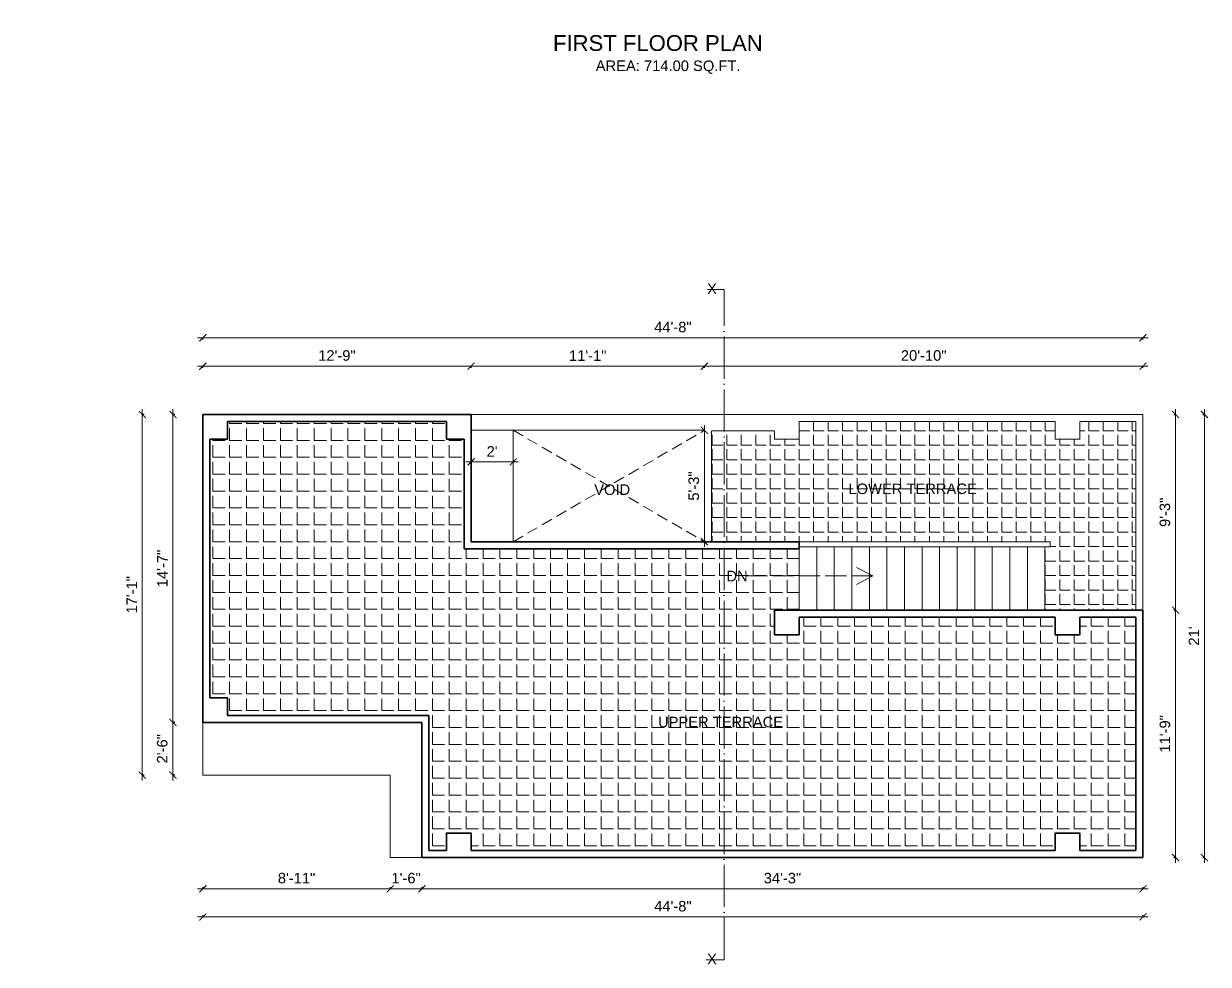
# Model space of a CAD drawing. Header units: inches. Extents: x -12071822 to 12321209, y -1222525 to 1319227.
# Drawn here: x 117804 to 118479, y 45795 to 46331 of the extents above; entities that cross this region are included whole.
import ezdxf

# ---------------------------------------------------------------- set-up
doc = ezdxf.new("R2010")
doc.units = ezdxf.units.IN
doc.header["$MEASUREMENT"] = 0
doc.header["$PDMODE"] = 35
for name, pattern in [('ACAD_ISO02W100', [15, 12, -3]), ('ACAD_ISO04W100', [30, 24, -3, 0, -3]), ('DASHED', [19.05, 12.7, -6.35])]:
    doc.linetypes.add(name, pattern=pattern)
for name, color, linetype, lineweight in [('Dimension', 130, 'Continuous', 9), ('Hatch', 9, 'Continuous', 9), ('Hidden', 254, 'ACAD_ISO02W100', 15), ('SECTION', 7, 'ACAD_ISO04W100', 18), ('Stairs', 61, 'Continuous', 18), ('TEXT', 255, 'Continuous', 35), ('Walls', 11, 'Continuous', 35)]:
    doc.layers.add(name, color=color, linetype=linetype, lineweight=lineweight)
doc.styles.get("Standard").update_dxf_attribs({"font": 'arial.ttf'})
doc.dimstyles.get("Standard").update_dxf_attribs({"dimtxt": 6, "dimasz": 4, "dimexe": 0, "dimexo": 6, "dimgap": 3, "dimtad": 1, "dimdec": 0, "dimzin": 0, "dimdsep": 46, "dimlunit": 4, "dimtxsty": 'Standard', "dimblk": 'ARCHTICK', "dimcen": 0.09, "dimdle": 3, "dimclrd": 256, "dimadec": 0, "dimazin": 0, "dimtfac": 1, "dimtdec": 0, "dimtofl": 0, "dimtmove": 0, "dimatfit": 3, "dimfxl": 1, "dimfxlon": 1, "dimtolj": 1, "dimtzin": 0, "dimlwd": -1, "dimarcsym": 0})

# ---------------------------------------------------------------- blocks, each defined once
blk = doc.blocks.new('_ArchTick')
at = {"color": 0, "linetype": 'ByBlock', "const_width": 0.15}
blk.add_lwpolyline([(-0.5, -0.5), (0.5, 0.5)], dxfattribs=at)
blk = doc.blocks.new('*D2022')
at = {"layer": 'Defpoints', "color": 0, "transparency": 16777216}
for p in [(118058.81, 46136.19), (117906, 46108.66), (118058.81, 46108.66)]:
    blk.add_point(p, dxfattribs=at)
at = {"layer": 'Dimension', "transparency": 16777216}
blk.add_line((117903, 46136.19), (118061.81, 46136.19), dxfattribs=at)
at = {"layer": 'Dimension', "color": 0, "lineweight": -2, "transparency": 16777216}
for p, q in [((117906, 46135.19), (117906, 46136.19)), ((118058.81, 46135.19), (118058.81, 46136.19))]:
    blk.add_line(p, q, dxfattribs=at)
at = {"layer": 'Dimension', "transparency": 16777216, "xscale": 4, "yscale": 4, "zscale": 4, "rotation": 180}
blk.add_blockref('_ArchTick', (117906, 46136.19), dxfattribs=at)
at = {"layer": 'Dimension', "transparency": 16777216, "xscale": 4, "yscale": 4, "zscale": 4}
blk.add_blockref('_ArchTick', (118058.81, 46136.19), dxfattribs=at)
at = {"layer": 'Dimension', "color": 0, "lineweight": -2, "transparency": 16777216, "insert": (117982.4, 46142.26), "char_height": 6, "attachment_point": 5}
blk.add_mtext('\\A1;12\'-9"', dxfattribs=at)
blk = doc.blocks.new('*D2023')
at = {"layer": 'Defpoints', "color": 0, "transparency": 16777216}
for p in [(118191.81, 46136.19), (118058.81, 46108.66), (118191.81, 46099.66)]:
    blk.add_point(p, dxfattribs=at)
at = {"layer": 'Dimension', "transparency": 16777216}
blk.add_line((118055.81, 46136.19), (118194.81, 46136.19), dxfattribs=at)
at = {"layer": 'Dimension', "color": 0, "lineweight": -2, "transparency": 16777216}
for p, q in [((118058.81, 46135.19), (118058.81, 46136.19)), ((118191.81, 46135.19), (118191.81, 46136.19))]:
    blk.add_line(p, q, dxfattribs=at)
at = {"layer": 'Dimension', "transparency": 16777216, "xscale": 4, "yscale": 4, "zscale": 4, "rotation": 180}
blk.add_blockref('_ArchTick', (118058.81, 46136.19), dxfattribs=at)
at = {"layer": 'Dimension', "transparency": 16777216, "xscale": 4, "yscale": 4, "zscale": 4}
blk.add_blockref('_ArchTick', (118191.81, 46136.19), dxfattribs=at)
at = {"layer": 'Dimension', "color": 0, "lineweight": -2, "transparency": 16777216, "insert": (118125.31, 46142.21), "char_height": 6, "attachment_point": 5}
blk.add_mtext('\\A1;11\'-1"', dxfattribs=at)
blk = doc.blocks.new('*D2024')
at = {"layer": 'Defpoints', "color": 0, "transparency": 16777216}
for p in [(118441.69, 46136.19), (118441.69, 46108.66), (118191.81, 46099.66)]:
    blk.add_point(p, dxfattribs=at)
at = {"layer": 'Dimension', "transparency": 16777216}
blk.add_line((118188.81, 46136.19), (118444.69, 46136.19), dxfattribs=at)
at = {"layer": 'Dimension', "color": 0, "lineweight": -2, "transparency": 16777216}
for p, q in [((118191.81, 46135.19), (118191.81, 46136.19)), ((118441.69, 46135.19), (118441.69, 46136.19))]:
    blk.add_line(p, q, dxfattribs=at)
at = {"layer": 'Dimension', "transparency": 16777216, "xscale": 4, "yscale": 4, "zscale": 4, "rotation": 180}
blk.add_blockref('_ArchTick', (118191.81, 46136.19), dxfattribs=at)
at = {"layer": 'Dimension', "transparency": 16777216, "xscale": 4, "yscale": 4, "zscale": 4}
blk.add_blockref('_ArchTick', (118441.69, 46136.19), dxfattribs=at)
at = {"layer": 'Dimension', "color": 0, "lineweight": -2, "transparency": 16777216, "insert": (118316.75, 46142.26), "char_height": 6, "attachment_point": 5}
blk.add_mtext('\\A1;20\'-10"', dxfattribs=at)
blk = doc.blocks.new('*D2025')
at = {"layer": 'Defpoints', "color": 0, "transparency": 16777216}
for p in [(117906, 46108.66), (117888.94, 45933.16), (117906, 45933.16)]:
    blk.add_point(p, dxfattribs=at)
at = {"layer": 'Dimension', "transparency": 16777216}
blk.add_line((117888.94, 46111.66), (117888.94, 45930.16), dxfattribs=at)
at = {"layer": 'Dimension', "color": 0, "lineweight": -2, "transparency": 16777216}
for p, q in [((117889.94, 46108.66), (117888.94, 46108.66)), ((117889.94, 45933.16), (117888.94, 45933.16))]:
    blk.add_line(p, q, dxfattribs=at)
at = {"layer": 'Dimension', "transparency": 16777216, "xscale": 4, "yscale": 4, "zscale": 4}
for p, rotation in [((117888.94, 46108.66), 90), ((117888.94, 45933.16), 270)]:
    blk.add_blockref('_ArchTick', p, dxfattribs=dict(at, rotation=rotation))
at = {"layer": 'Dimension', "color": 0, "lineweight": -2, "transparency": 16777216, "insert": (117882.93, 46020.91), "char_height": 6, "attachment_point": 5, "rotation": 90}
blk.add_mtext('\\A1;14\'-7"', dxfattribs=at)
blk = doc.blocks.new('*D2026')
at = {"layer": 'Defpoints', "color": 0, "transparency": 16777216}
for p in [(117906, 45933.16), (117888.94, 45903.16), (117906, 45903.16)]:
    blk.add_point(p, dxfattribs=at)
at = {"layer": 'Dimension', "transparency": 16777216}
blk.add_line((117888.94, 45936.16), (117888.94, 45900.16), dxfattribs=at)
at = {"layer": 'Dimension', "color": 0, "lineweight": -2, "transparency": 16777216}
for p, q in [((117889.94, 45933.16), (117888.94, 45933.16)), ((117889.94, 45903.16), (117888.94, 45903.16))]:
    blk.add_line(p, q, dxfattribs=at)
at = {"layer": 'Dimension', "transparency": 16777216, "xscale": 4, "yscale": 4, "zscale": 4}
for p, rotation in [((117888.94, 45933.16), 90), ((117888.94, 45903.16), 270)]:
    blk.add_blockref('_ArchTick', p, dxfattribs=dict(at, rotation=rotation))
at = {"layer": 'Dimension', "color": 0, "lineweight": -2, "transparency": 16777216, "insert": (117882.88, 45918.16), "char_height": 6, "attachment_point": 5, "rotation": 90}
blk.add_mtext('\\A1;2\'-6"', dxfattribs=at)
blk = doc.blocks.new('*D2027')
at = {"layer": 'Defpoints', "color": 0, "transparency": 16777216}
for p in [(117906, 45903.16), (118012.81, 45903.16), (118012.81, 45838.34)]:
    blk.add_point(p, dxfattribs=at)
at = {"layer": 'Dimension', "transparency": 16777216}
blk.add_line((117903, 45838.34), (118015.81, 45838.34), dxfattribs=at)
at = {"layer": 'Dimension', "color": 0, "lineweight": -2, "transparency": 16777216}
for p, q in [((117906, 45839.34), (117906, 45838.34)), ((118012.81, 45839.34), (118012.81, 45838.34))]:
    blk.add_line(p, q, dxfattribs=at)
at = {"layer": 'Dimension', "transparency": 16777216, "xscale": 4, "yscale": 4, "zscale": 4, "rotation": 180}
blk.add_blockref('_ArchTick', (117906, 45838.34), dxfattribs=at)
at = {"layer": 'Dimension', "transparency": 16777216, "xscale": 4, "yscale": 4, "zscale": 4}
blk.add_blockref('_ArchTick', (118012.81, 45838.34), dxfattribs=at)
at = {"layer": 'Dimension', "color": 0, "lineweight": -2, "transparency": 16777216, "insert": (117959.4, 45844.41), "char_height": 6, "attachment_point": 5}
blk.add_mtext('\\A1;8\'-11"', dxfattribs=at)
blk = doc.blocks.new('*D2028')
at = {"layer": 'Defpoints', "color": 0, "transparency": 16777216}
for p in [(118012.81, 45903.16), (118030.81, 45856.16), (118030.81, 45838.34)]:
    blk.add_point(p, dxfattribs=at)
at = {"layer": 'Dimension', "transparency": 16777216}
blk.add_line((118009.81, 45838.34), (118033.81, 45838.34), dxfattribs=at)
at = {"layer": 'Dimension', "color": 0, "lineweight": -2, "transparency": 16777216}
for p, q in [((118012.81, 45839.34), (118012.81, 45838.34)), ((118030.81, 45839.34), (118030.81, 45838.34))]:
    blk.add_line(p, q, dxfattribs=at)
at = {"layer": 'Dimension', "transparency": 16777216, "xscale": 4, "yscale": 4, "zscale": 4, "rotation": 180}
blk.add_blockref('_ArchTick', (118012.81, 45838.34), dxfattribs=at)
at = {"layer": 'Dimension', "transparency": 16777216, "xscale": 4, "yscale": 4, "zscale": 4}
blk.add_blockref('_ArchTick', (118030.81, 45838.34), dxfattribs=at)
at = {"layer": 'Dimension', "color": 0, "lineweight": -2, "transparency": 16777216, "insert": (118021.81, 45844.41), "char_height": 6, "attachment_point": 5}
blk.add_mtext('\\A1;1\'-6"', dxfattribs=at)
blk = doc.blocks.new('*D2029')
at = {"layer": 'Defpoints', "color": 0, "transparency": 16777216}
for p in [(118030.81, 45856.16), (118441.69, 45856.16), (118441.69, 45838.34)]:
    blk.add_point(p, dxfattribs=at)
at = {"layer": 'Dimension', "transparency": 16777216}
blk.add_line((118027.81, 45838.34), (118444.69, 45838.34), dxfattribs=at)
at = {"layer": 'Dimension', "color": 0, "lineweight": -2, "transparency": 16777216}
for p, q in [((118030.81, 45839.34), (118030.81, 45838.34)), ((118441.69, 45839.34), (118441.69, 45838.34))]:
    blk.add_line(p, q, dxfattribs=at)
at = {"layer": 'Dimension', "transparency": 16777216, "xscale": 4, "yscale": 4, "zscale": 4, "rotation": 180}
blk.add_blockref('_ArchTick', (118030.81, 45838.34), dxfattribs=at)
at = {"layer": 'Dimension', "transparency": 16777216, "xscale": 4, "yscale": 4, "zscale": 4}
blk.add_blockref('_ArchTick', (118441.69, 45838.34), dxfattribs=at)
at = {"layer": 'Dimension', "color": 0, "lineweight": -2, "transparency": 16777216, "insert": (118236.25, 45844.41), "char_height": 6, "attachment_point": 5}
blk.add_mtext('\\A1;34\'-3"', dxfattribs=at)
blk = doc.blocks.new('*D2030')
at = {"layer": 'Defpoints', "color": 0, "transparency": 16777216}
for p in [(118441.69, 46108.66), (118441.69, 45997.16), (118460.27, 45997.16)]:
    blk.add_point(p, dxfattribs=at)
at = {"layer": 'Dimension', "transparency": 16777216}
blk.add_line((118460.27, 46111.66), (118460.27, 45994.16), dxfattribs=at)
at = {"layer": 'Dimension', "color": 0, "lineweight": -2, "transparency": 16777216}
for p, q in [((118459.27, 46108.66), (118460.27, 46108.66)), ((118459.27, 45997.16), (118460.27, 45997.16))]:
    blk.add_line(p, q, dxfattribs=at)
at = {"layer": 'Dimension', "transparency": 16777216, "xscale": 4, "yscale": 4, "zscale": 4}
for p, rotation in [((118460.27, 46108.66), 90), ((118460.27, 45997.16), 270)]:
    blk.add_blockref('_ArchTick', p, dxfattribs=dict(at, rotation=rotation))
at = {"layer": 'Dimension', "color": 0, "lineweight": -2, "transparency": 16777216, "insert": (118454.2, 46052.91), "char_height": 6, "attachment_point": 5, "rotation": 90}
blk.add_mtext('\\A1;9\'-3"', dxfattribs=at)
blk = doc.blocks.new('*D2031')
at = {"layer": 'Defpoints', "color": 0, "transparency": 16777216}
for p in [(118441.69, 45997.16), (118441.69, 45856.16), (118460.27, 45856.16)]:
    blk.add_point(p, dxfattribs=at)
at = {"layer": 'Dimension', "color": 0, "lineweight": -2, "transparency": 16777216}
for p, q in [((118459.27, 45997.16), (118460.27, 45997.16)), ((118459.27, 45856.16), (118460.27, 45856.16))]:
    blk.add_line(p, q, dxfattribs=at)
at = {"layer": 'Dimension', "transparency": 16777216}
blk.add_line((118460.27, 46000.16), (118460.27, 45853.16), dxfattribs=at)
at = {"layer": 'Dimension', "transparency": 16777216, "xscale": 4, "yscale": 4, "zscale": 4}
for p, rotation in [((118460.27, 45997.16), 90), ((118460.27, 45856.16), 270)]:
    blk.add_blockref('_ArchTick', p, dxfattribs=dict(at, rotation=rotation))
at = {"layer": 'Dimension', "color": 0, "lineweight": -2, "transparency": 16777216, "insert": (118454.2, 45926.66), "char_height": 6, "attachment_point": 5, "rotation": 90}
blk.add_mtext('\\A1;11\'-9"', dxfattribs=at)
blk = doc.blocks.new('*D2032')
at = {"layer": 'Defpoints', "color": 0, "transparency": 16777216}
for p in [(118441.69, 46152.41), (117906, 46108.66), (118441.69, 46108.66)]:
    blk.add_point(p, dxfattribs=at)
at = {"layer": 'Dimension', "transparency": 16777216}
blk.add_line((117903, 46152.41), (118444.69, 46152.41), dxfattribs=at)
at = {"layer": 'Dimension', "color": 0, "lineweight": -2, "transparency": 16777216}
for p, q in [((117906, 46151.41), (117906, 46152.41)), ((118441.69, 46151.41), (118441.69, 46152.41))]:
    blk.add_line(p, q, dxfattribs=at)
at = {"layer": 'Dimension', "transparency": 16777216, "xscale": 4, "yscale": 4, "zscale": 4, "rotation": 180}
blk.add_blockref('_ArchTick', (117906, 46152.41), dxfattribs=at)
at = {"layer": 'Dimension', "transparency": 16777216, "xscale": 4, "yscale": 4, "zscale": 4}
blk.add_blockref('_ArchTick', (118441.69, 46152.41), dxfattribs=at)
at = {"layer": 'Dimension', "color": 0, "lineweight": -2, "transparency": 16777216, "insert": (118173.84, 46158.47), "char_height": 6, "attachment_point": 5}
blk.add_mtext('\\A1;44\'-8"', dxfattribs=at)
blk = doc.blocks.new('*D1871')
at = {"layer": 'Defpoints', "color": 0, "transparency": 16777216}
for p in [(117906, 46108.66), (117871.5, 45903.16), (117906, 45903.16)]:
    blk.add_point(p, dxfattribs=at)
at = {"layer": 'Dimension', "transparency": 16777216}
blk.add_line((117871.5, 46111.66), (117871.5, 45900.16), dxfattribs=at)
at = {"layer": 'Dimension', "color": 0, "lineweight": -2, "transparency": 16777216}
for p, q in [((117872.5, 46108.66), (117871.5, 46108.66)), ((117872.5, 45903.16), (117871.5, 45903.16))]:
    blk.add_line(p, q, dxfattribs=at)
at = {"layer": 'Dimension', "transparency": 16777216, "xscale": 4, "yscale": 4, "zscale": 4}
for p, rotation in [((117871.5, 46108.66), 90), ((117871.5, 45903.16), 270)]:
    blk.add_blockref('_ArchTick', p, dxfattribs=dict(at, rotation=rotation))
at = {"layer": 'Dimension', "color": 0, "lineweight": -2, "transparency": 16777216, "insert": (117865.48, 46005.91), "char_height": 6, "attachment_point": 5, "rotation": 90}
blk.add_mtext('\\A1;17\'-1"', dxfattribs=at)
blk = doc.blocks.new('*D1872')
at = {"layer": 'Defpoints', "color": 0, "transparency": 16777216}
for p in [(117906, 45903.16), (118441.69, 45856.16), (118441.69, 45822.34)]:
    blk.add_point(p, dxfattribs=at)
at = {"layer": 'Dimension', "transparency": 16777216}
blk.add_line((117903, 45822.34), (118444.69, 45822.34), dxfattribs=at)
at = {"layer": 'Dimension', "color": 0, "lineweight": -2, "transparency": 16777216}
for p, q in [((117906, 45823.34), (117906, 45822.34)), ((118441.69, 45823.34), (118441.69, 45822.34))]:
    blk.add_line(p, q, dxfattribs=at)
at = {"layer": 'Dimension', "transparency": 16777216, "xscale": 4, "yscale": 4, "zscale": 4, "rotation": 180}
blk.add_blockref('_ArchTick', (117906, 45822.34), dxfattribs=at)
at = {"layer": 'Dimension', "transparency": 16777216, "xscale": 4, "yscale": 4, "zscale": 4}
blk.add_blockref('_ArchTick', (118441.69, 45822.34), dxfattribs=at)
at = {"layer": 'Dimension', "color": 0, "lineweight": -2, "transparency": 16777216, "insert": (118173.84, 45828.41), "char_height": 6, "attachment_point": 5}
blk.add_mtext('\\A1;44\'-8"', dxfattribs=at)
blk = doc.blocks.new('*D1873')
at = {"layer": 'Defpoints', "color": 0, "transparency": 16777216}
for p in [(118441.69, 46108.66), (118476.7, 46108.66), (118441.69, 45856.16)]:
    blk.add_point(p, dxfattribs=at)
at = {"layer": 'Dimension', "transparency": 16777216}
blk.add_line((118476.7, 45853.16), (118476.7, 46111.66), dxfattribs=at)
at = {"layer": 'Dimension', "color": 0, "lineweight": -2, "transparency": 16777216}
for p, q in [((118475.7, 46108.66), (118476.7, 46108.66)), ((118475.7, 45856.16), (118476.7, 45856.16))]:
    blk.add_line(p, q, dxfattribs=at)
at = {"layer": 'Dimension', "transparency": 16777216, "xscale": 4, "yscale": 4, "zscale": 4}
for p, rotation in [((118476.7, 46108.66), 90), ((118476.7, 45856.16), 270)]:
    blk.add_blockref('_ArchTick', p, dxfattribs=dict(at, rotation=rotation))
at = {"layer": 'Dimension', "color": 0, "lineweight": -2, "transparency": 16777216, "insert": (118470.69, 45982.41), "char_height": 6, "attachment_point": 5, "rotation": 90}
blk.add_mtext("\\A1;21'", dxfattribs=at)
blk = doc.blocks.new('*D2033')
at = {"layer": 'Defpoints', "color": 0, "transparency": 16777216}
for p in [(118058.81, 46099.66), (118082.81, 46099.66), (118082.81, 46081.6)]:
    blk.add_point(p, dxfattribs=at)
at = {"layer": 'Dimension', "color": 0, "lineweight": -2, "transparency": 16777216}
for p, q in [((118058.81, 46082.6), (118058.81, 46081.6)), ((118082.81, 46082.6), (118082.81, 46081.6))]:
    blk.add_line(p, q, dxfattribs=at)
at = {"layer": 'Dimension', "transparency": 16777216}
blk.add_line((118055.81, 46081.6), (118085.81, 46081.6), dxfattribs=at)
at = {"layer": 'Dimension', "transparency": 16777216, "xscale": 4, "yscale": 4, "zscale": 4, "rotation": 180}
blk.add_blockref('_ArchTick', (118058.81, 46081.6), dxfattribs=at)
at = {"layer": 'Dimension', "transparency": 16777216, "xscale": 4, "yscale": 4, "zscale": 4}
blk.add_blockref('_ArchTick', (118082.81, 46081.6), dxfattribs=at)
at = {"layer": 'Dimension', "color": 0, "lineweight": -2, "transparency": 16777216, "insert": (118070.81, 46087.61), "char_height": 6, "attachment_point": 5}
blk.add_mtext("\\A1;2'", dxfattribs=at)
blk = doc.blocks.new('*D2034')
at = {"layer": 'Defpoints', "color": 0, "transparency": 16777216}
for p in [(118191.81, 46099.66), (118191.81, 46036.16), (118191.81, 46036.16)]:
    blk.add_point(p, dxfattribs=at)
at = {"layer": 'Dimension', "transparency": 16777216}
blk.add_line((118191.81, 46102.66), (118191.81, 46033.16), dxfattribs=at)
at = {"layer": 'Dimension', "transparency": 16777216, "xscale": 4, "yscale": 4, "zscale": 4}
for p, rotation in [((118191.81, 46099.66), 90), ((118191.81, 46036.16), 270)]:
    blk.add_blockref('_ArchTick', p, dxfattribs=dict(at, rotation=rotation))
at = {"layer": 'Dimension', "color": 0, "lineweight": -2, "transparency": 16777216, "insert": (118185.75, 46067.91), "char_height": 6, "attachment_point": 5, "rotation": 90}
blk.add_mtext('\\A1;5\'-3"', dxfattribs=at)
blk = doc.blocks.new('*D1884')
at = {"layer": 'Defpoints', "color": 0, "transparency": 16777216}
for p in [(118231.81, 46420.74), (117503.13, 46393.1), (117503.13, 45856.16)]:
    blk.add_point(p, dxfattribs=at)
at = {"layer": 'Dimension', "transparency": 16777216}
blk.add_line((118234.81, 46393.1), (117500.13, 46393.1), dxfattribs=at)
at = {"layer": 'Dimension', "color": 0, "lineweight": -2, "transparency": 16777216}
for p, q in [((117503.13, 46392.1), (117503.13, 46393.1)), ((118231.81, 46394.1), (118231.81, 46393.1))]:
    blk.add_line(p, q, dxfattribs=at)
at = {"layer": 'Dimension', "transparency": 16777216, "xscale": 4, "yscale": 4, "zscale": 4, "rotation": 180}
blk.add_blockref('_ArchTick', (117503.13, 46393.1), dxfattribs=at)
at = {"layer": 'Dimension', "transparency": 16777216, "xscale": 4, "yscale": 4, "zscale": 4}
blk.add_blockref('_ArchTick', (118231.81, 46393.1), dxfattribs=at)
at = {"layer": 'Dimension', "color": 0, "transparency": 16777216, "insert": (117867.47, 46399.17), "char_height": 6, "attachment_point": 5}
blk.add_mtext('\\A1;60\'-9"', dxfattribs=at)

msp = doc.modelspace()

# ---------------------------------------------------------------- hatches: boundary and pattern name
at = {"layer": 'Hatch'}
h = msp.add_hatch(dxfattribs=at)
h.set_pattern_fill('ANGLE', color=256, scale=35)
h.set_pattern_definition([(0, (-7319.234, 8594.873), (0, 9.625), [7, -2.625]), (90, (-7319.234, 8594.873), (-9.625, 6e-16), [7, -2.625])])
h.paths.add_polyline_path([(118054.81, 46032.16), (118054.81, 46094.66), (118044.81, 46094.66), (118044.81, 46104.66), (117920, 46104.66), (117920, 46094.66), (117910, 46094.66), (117910, 45947.16), (117920, 45947.16), (117920, 45937.16), (118034.81, 45937.16), (118034.81, 45860.16), (118044.81, 45860.16), (118044.81, 45870.16), (118058.81, 45870.16), (118058.81, 45860.16), (118391.69, 45860.16), (118391.69, 45870.16), (118405.69, 45870.16), (118405.69, 45860.16), (118437.69, 45860.16), (118437.69, 45993.16), (118405.69, 45993.16), (118405.69, 45983.16), (118391.69, 45983.16), (118391.69, 45993.16), (118245.81, 45993.16), (118245.81, 45983.16), (118231.81, 45983.16), (118231.81, 45997.16), (118245.81, 45997.16), (118245.81, 46032.16)])
h.paths.add_polyline_path([(118199.55, 46010.32), (118214.66, 46010.32), (118214.66, 46022.68), (118199.55, 46022.68)], flags=24)
h.paths.add_polyline_path([(118163.2, 45927.14), (118237.46, 45927.14), (118237.46, 45939.5), (118163.2, 45939.5)], flags=24)
h = msp.add_hatch(dxfattribs=at)
h.set_pattern_fill('ANGLE', color=256, scale=30)
h.set_pattern_definition([(0, (-7319.2344, 8594.873), (0, 8.25), [6, -2.25]), (90, (-7319.2344, 8594.873), (-8.25, 5e-16), [6, -2.25])])
h.paths.add_polyline_path([(118388.81, 46036.16), (118388.81, 46033.16), (118385.81, 46033.16), (118385.81, 45997.16), (118437.69, 45997.16), (118437.69, 46104.66), (118405.69, 46104.66), (118405.69, 46094.66), (118391.69, 46094.66), (118391.69, 46104.66), (118245.81, 46104.66), (118245.81, 46094.66), (118231.81, 46094.66), (118231.81, 46099.37), (118195.81, 46099.37), (118195.81, 46036.16), (118245.81, 46036.16), (118281.21, 46036.16)])
h.paths.add_polyline_path([(118271.75, 46060.06), (118347.87, 46060.06), (118347.87, 46072.43), (118271.75, 46072.43)], flags=24)

# ---------------------------------------------------------------- linework, layer by layer
at = {"layer": 'Hidden'}
for p, q in [((118215.69, 46016.66), (118287.82, 46016.66)), ((118287.82, 46016.66), (118278.36, 46021.56)), ((118287.82, 46016.66), (118278.36, 46011.77))]:
    msp.add_line(p, q, dxfattribs=at)
at = {"layer": 'SECTION'}
for p, q in [((118202.96, 46179.93), (118193.53, 46179.93)), ((118202.96, 45797.93), (118202.96, 46179.93)), ((118202.96, 45797.93), (118192.57, 45797.93))]:
    msp.add_line(p, q, dxfattribs=at)
at = {"layer": 'Stairs'}
for p, q in [((118058.81, 46108.66), (118195.81, 46108.66)), ((118195.81, 46108.66), (118441.69, 46108.66)), ((118245.81, 46104.66), (118391.69, 46104.66)), ((118245.81, 46104.66), (118245.81, 46094.66)), ((118391.69, 46094.66), (118391.69, 46104.66)), ((118405.69, 46104.66), (118437.69, 46104.66)), ((118405.69, 46104.66), (118405.69, 46094.66)), ((118437.69, 46104.66), (118437.69, 45997.16)), ((118441.69, 46108.66), (118441.69, 45997.16)), ((118058.81, 46099.66), (118191.81, 46099.66)), ((118082.81, 46099.66), (118082.81, 46036.16)), ((118191.81, 46099.66), (118191.81, 46036.16)), ((118195.81, 46099.37), (118195.81, 46036.16)), ((118195.81, 46099.37), (118231.81, 46099.37)), ((118231.81, 46094.66), (118231.81, 46099.37)), ((118245.81, 46094.66), (118231.81, 46094.66)), ((118405.69, 46094.66), (118391.69, 46094.66)), ((118245.81, 46036.16), (118281.21, 46036.16)), ((118245.81, 45997.16), (118245.81, 46036.16)), ((118275.33, 46036.16), (118388.81, 46036.16)), ((118388.81, 46033.16), (118388.81, 46036.16)), ((118245.81, 46033.16), (118388.81, 46033.16)), ((118255.81, 45997.16), (118255.81, 46033.16)), ((118265.81, 45997.16), (118265.81, 46033.16)), ((118275.81, 45997.16), (118275.81, 46033.16)), ((118285.81, 45997.16), (118285.81, 46033.16)), ((118295.81, 46014.22), (118295.81, 46033.16)), ((118305.81, 45997.16), (118305.81, 46033.16)), ((118315.81, 45997.16), (118315.81, 46033.16)), ((118325.81, 45997.16), (118325.81, 46033.16)), ((118335.81, 45997.16), (118335.81, 46033.16)), ((118345.81, 45997.16), (118345.81, 46033.16)), ((118355.81, 45997.16), (118355.81, 46033.16)), ((118365.81, 45997.16), (118365.81, 46033.16)), ((118375.81, 45997.16), (118375.81, 46033.16)), ((118385.81, 45997.16), (118385.81, 46033.16)), ((118295.81, 46010.45), (118295.81, 46014.22)), ((118295.81, 46004.43), (118295.81, 46010.45)), ((118295.81, 45997.16), (118295.81, 46004.43)), ((117906, 45933.16), (117906, 45903.16)), ((117906, 45903.16), (118012.81, 45903.16)), ((118012.81, 45856.16), (118012.81, 45903.16)), ((118030.81, 45856.16), (118012.81, 45856.16))]:
    msp.add_line(p, q, dxfattribs=at)
at = {"layer": 'Stairs', "linetype": 'DASHED', "ltscale": 0.5}
for p, q in [((118082.81, 46036.16), (118191.81, 46099.66)), ((118082.81, 46099.66), (118191.81, 46036.16))]:
    msp.add_line(p, q, dxfattribs=at)
at = {"layer": 'Walls'}
for p, q in [((117906, 46108.66), (118058.81, 46108.66)), ((117906, 45933.16), (117906, 46108.66)), ((117920, 46104.66), (118044.81, 46104.66)), ((117920, 46104.66), (117920, 46094.66)), ((118044.81, 46094.66), (118044.81, 46104.66)), ((118058.81, 46108.66), (118058.81, 46036.16)), ((117910, 45947.16), (117910, 46094.66)), ((117920, 46094.66), (117910, 46094.66)), ((118054.81, 46094.66), (118044.81, 46094.66)), ((118054.81, 46094.66), (118054.81, 46032.16)), ((118058.81, 46036.16), (118245.81, 46036.16)), ((118245.81, 46036.16), (118245.81, 46032.16)), ((118054.81, 46032.16), (118245.81, 46032.16)), ((118231.81, 45997.16), (118441.69, 45997.16)), ((118231.81, 45983.16), (118231.81, 45997.16)), ((118441.69, 45997.16), (118441.69, 45983.16)), ((118245.81, 45993.16), (118391.69, 45993.16)), ((118245.81, 45993.16), (118245.81, 45983.16)), ((118391.69, 45983.16), (118391.69, 45993.16)), ((118405.69, 45993.16), (118437.69, 45993.16)), ((118405.69, 45993.16), (118405.69, 45983.16)), ((118437.69, 45993.16), (118437.69, 45860.16)), ((118245.81, 45983.16), (118231.81, 45983.16)), ((118405.69, 45983.16), (118391.69, 45983.16)), ((118441.69, 45983.16), (118441.69, 45856.16)), ((117910, 45947.16), (117920, 45947.16)), ((117920, 45947.16), (117920, 45937.16)), ((118034.81, 45937.16), (117920, 45937.16)), ((118034.81, 45937.16), (118034.81, 45860.16)), ((118030.81, 45933.16), (117906, 45933.16)), ((118030.81, 45933.16), (118030.81, 45856.16)), ((118044.81, 45860.16), (118034.81, 45860.16)), ((118391.69, 45860.16), (118058.81, 45860.16)), ((118437.69, 45860.16), (118405.69, 45860.16)), ((118441.69, 45856.16), (118030.81, 45856.16))]:
    msp.add_line(p, q, dxfattribs=at)
for points in [[(118044.81, 45860.16), (118044.81, 45870.16), (118058.81, 45870.16), (118058.81, 45860.16)], [(118391.69, 45860.16), (118391.69, 45870.16), (118405.69, 45870.16), (118405.69, 45860.16)]]:
    msp.add_lwpolyline(points, dxfattribs=at)

# ---------------------------------------------------------------- texts
at = {"layer": 'TEXT'}
for s, width, gutter_width, heights, insert, char_height, attachment_point in [('\\pi63.8254;FIRST FLOOR PLAN', 245.0498, 2.25, [37.88], (118041.7, 46315.73), 9, 7), ('\\pi81.66067;AREA: 714.00 SQ.FT.', 245.0498, 2.25, [37.88], (118048.21, 46302.76), 6, 7), ('X', 18.7269, 1, [0], (118198.91, 46183.33), 6, 3), ('\\pi6.09286;LOWER TERRACE', 84.2389, 1, [0], (118267.78, 46063.24), 6, 7), ('\\pi32.11468;VOID', 84.2389, 1, [0], (118096.89, 46062.74), 6, 7), ('DN', 18.7269, 1, [0], (118216.45, 46013.59), 6, 9), ('\\pi7.04442;UPPER TERRACE', 84.2389, 1, [0], (118158.32, 45930.31), 6, 7), ('X', 18.7269, 1, [0], (118198.91, 45801.33), 6, 3)]:
    msp.add_mtext_dynamic_manual_height_columns(s, width=width, gutter_width=gutter_width, heights=heights, dxfattribs=dict(at, insert=insert, char_height=char_height, attachment_point=attachment_point))

# ---------------------------------------------------------------- dimensions: what is measured, and where the dimension line sits
at = {"layer": 'Dimension'}
dim = msp.add_linear_dim(base=(117503.13, 46393.1), p1=(118231.81, 46420.74), p2=(117503.13, 45856.16), dimstyle='Standard', override={"dimtmove": 1}, dxfattribs=at)
dim.commit()
dim.dimension.update_dxf_attribs({"geometry": '*D1884', "text_midpoint": (117867.47, 46399.17)})
at = {"layer": 'Dimension', "lineweight": -2}
for base, p1, p2, picture, middle in [((118441.69, 46152.41), (117906, 46108.66), (118441.69, 46108.66), '*D2032', (118173.84, 46158.47)), ((118058.81, 46136.19), (117906, 46108.66), (118058.81, 46108.66), '*D2022', (117982.4, 46142.26)), ((118191.81, 46136.19), (118058.81, 46108.66), (118191.81, 46099.66), '*D2023', (118125.31, 46142.21)), ((118441.69, 46136.19), (118191.81, 46099.66), (118441.69, 46108.66), '*D2024', (118316.75, 46142.26)), ((118082.81, 46081.6), (118058.81, 46099.66), (118082.81, 46099.66), '*D2033', (118070.81, 46087.61)), ((118012.81, 45838.34), (117906, 45903.16), (118012.81, 45903.16), '*D2027', (117959.4, 45844.41)), ((118441.69, 45822.34), (117906, 45903.16), (118441.69, 45856.16), '*D1872', (118173.84, 45828.41)), ((118441.69, 45838.34), (118030.81, 45856.16), (118441.69, 45856.16), '*D2029', (118236.25, 45844.41))]:
    dim = msp.add_linear_dim(base=base, p1=p1, p2=p2, dimstyle='Standard', override={"dimtmove": 1}, dxfattribs=at)
    dim.commit()
    dim.dimension.update_dxf_attribs({"geometry": picture, "text_midpoint": middle})
for base, p1, p2, picture, middle in [((117871.4956, 45903.1631), (117905.9956, 46108.6607), (117905.9956, 45903.1631), '*D1871', (117865.4833, 46005.9119)), ((117888.94, 45933.1631), (117905.9956, 46108.6607), (117905.9956, 45933.1631), '*D2025', (117882.9277, 46020.9119)), ((118460.2675, 45997.1631), (118441.6881, 46108.6607), (118441.6881, 45997.1631), '*D2030', (118454.202, 46052.9119)), ((118476.7, 46108.6607), (118441.6881, 45856.1631), (118441.6881, 46108.6607), '*D1873', (118470.6878, 45982.4119)), ((118191.813, 46036.1631), (118191.813, 46099.6607), (118191.813, 46036.1631), '*D2034', (118185.7475, 46067.9119)), ((118460.27, 45856.16), (118441.69, 45997.16), (118441.69, 45856.16), '*D2031', (118454.2, 45926.66)), ((117888.94, 45903.16), (117906, 45933.16), (117906, 45903.16), '*D2026', (117882.88, 45918.16))]:
    dim = msp.add_linear_dim(base=base, p1=p1, p2=p2, angle=90, dimstyle='Standard', override={"dimtmove": 1}, dxfattribs=at)
    dim.commit()
    dim.dimension.update_dxf_attribs({"geometry": picture, "text_midpoint": middle})
dim = msp.add_linear_dim(base=(118030.81, 45838.34), p1=(118012.81, 45903.16), p2=(118030.81, 45856.16), dimstyle='Standard', override={"dimtmove": 1}, dxfattribs=at)
dim.commit()
dim.dimension.update_dxf_attribs({"geometry": '*D2028', "text_midpoint": (118021.81, 45838.34), "dimtype": 160})

doc.saveas('drawing.dxf')
